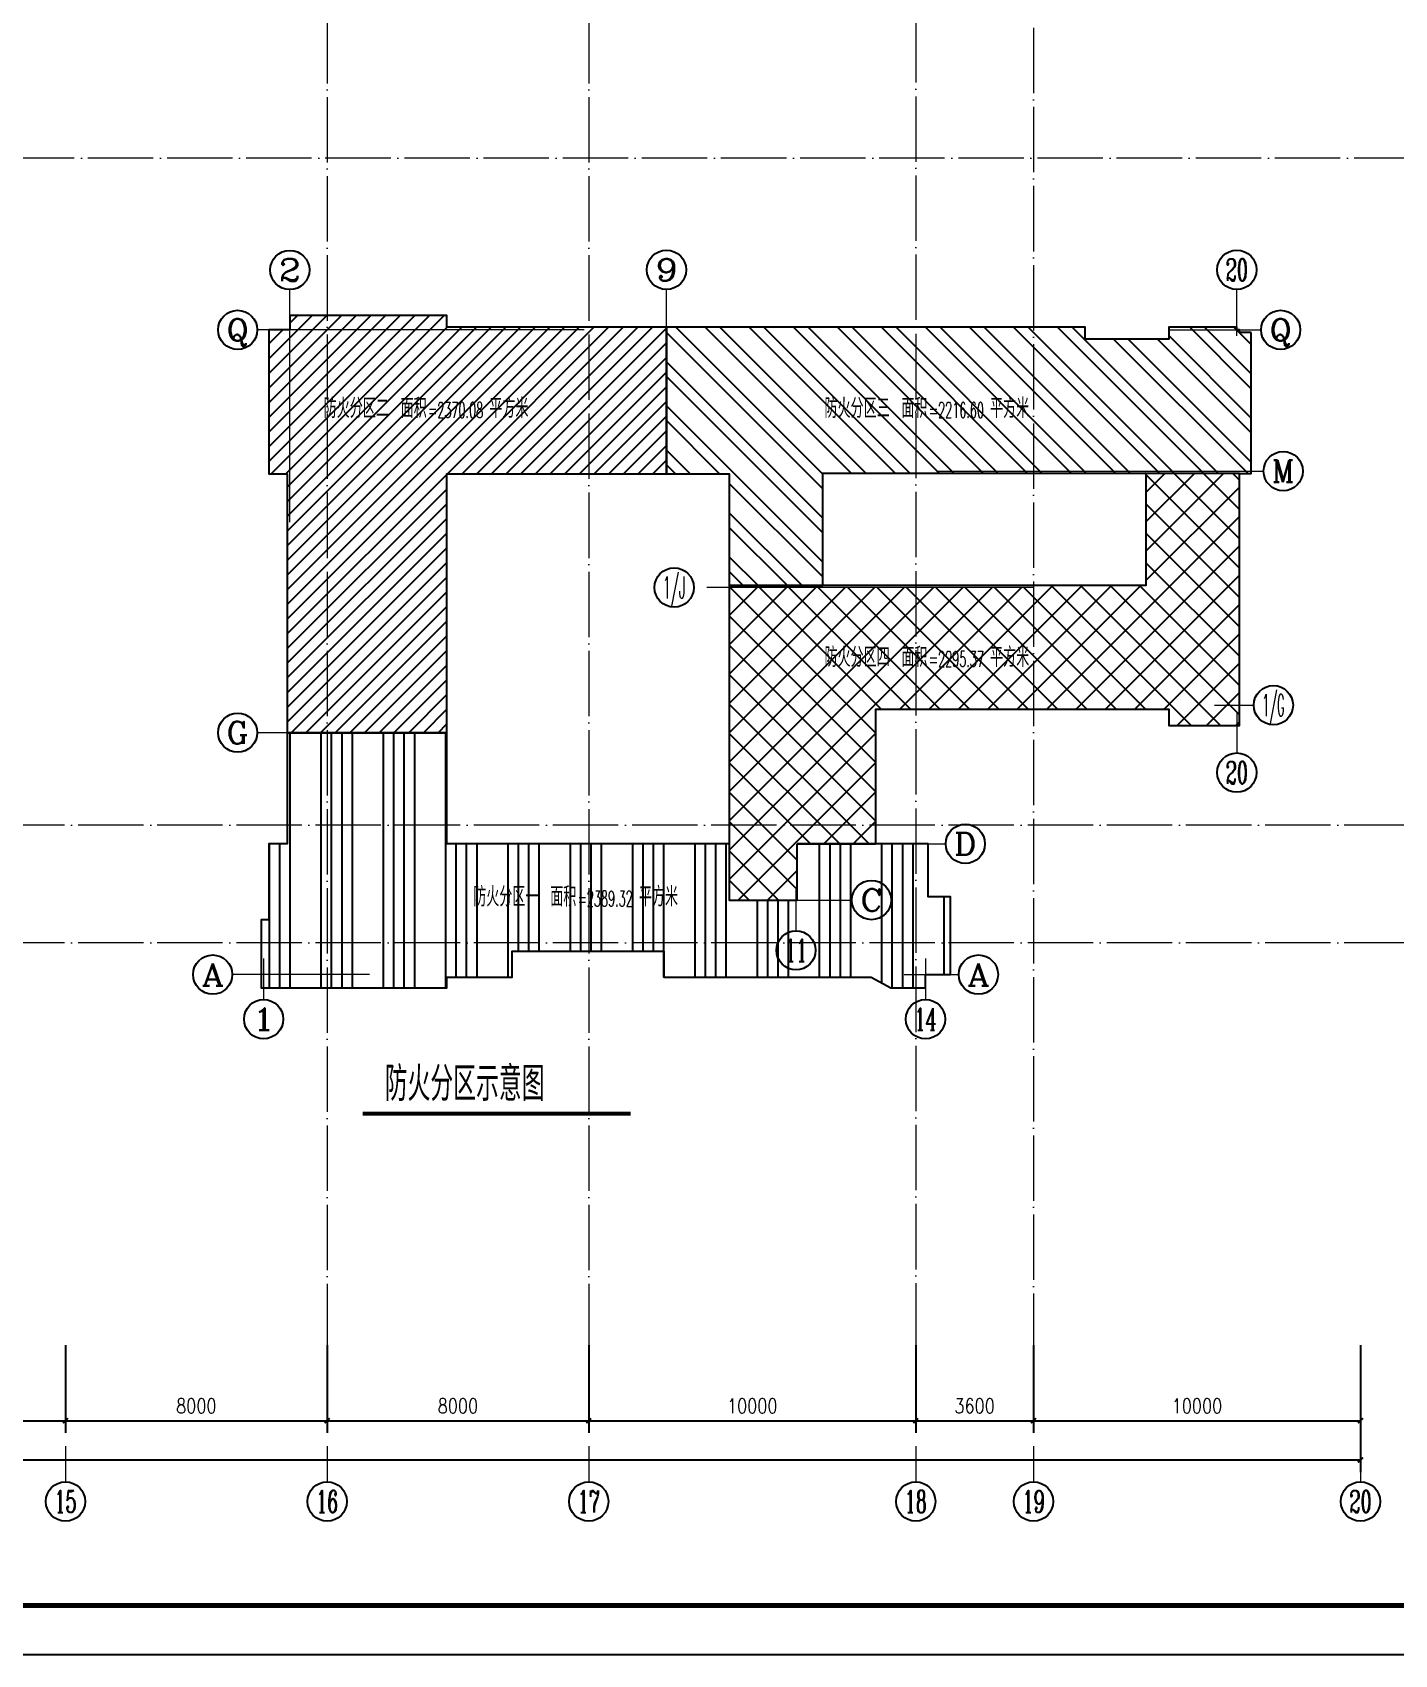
# Model space of a CAD drawing. Extents: x 1417642 to 3570900, y 124798 to 1191112.
# Drawn here: x 1547999 to 1589652, y 252448 to 302065 of the extents above; entities that cross this region are included whole.
import ezdxf
from ezdxf.enums import TextEntityAlignment as Align

# ---------------------------------------------------------------- set-up
doc = ezdxf.new("R2010")
doc.units = 0
doc.header["$LTSCALE"] = 1000
doc.header["$MEASUREMENT"] = 0
doc.linetypes.add('DOTE', pattern=[2.42, 2, -0.2, 0.02, -0.2])
doc.layers.get('0').update_dxf_attribs({"linetype": 'CONTINUOUS'})
doc.layers.get('Defpoints').update_dxf_attribs({"linetype": 'CONTINUOUS'})
for name, color, linetype in [('AXIS', 3, 'CONTINUOUS'), ('AXIS_TEXT', 7, 'CONTINUOUS'), ('DOTE', 1, 'DOTE'), ('PUB_TEXT', 40, 'CONTINUOUS'), ('PUB_TITLE', 4, 'CONTINUOUS'), ('WINDOW', 2, 'CONTINUOUS'), ('屋面轮廓', 101, 'CONTINUOUS')]:
    doc.layers.add(name, color=color, linetype=linetype)
doc.styles.add('_TCH_AXIS', font='COMPLEX', dxfattribs={"bigfont": 'GBCBIG'})
doc.styles.add('_Z', font='ROMANS', dxfattribs={"width": 0.7, "bigfont": 'Z'})
doc.styles.add('DIM_FONT', font='SIMPLEX.shx', dxfattribs={"width": 0.8})
doc.styles.add('Z', font='ROMANS', dxfattribs={"width": 0.7, "bigfont": 'Z'})
doc.dimstyles.new('DIMN150', dxfattribs={"dimscale": 1.5, "dimtxt": 300, "dimasz": 100, "dimexe": 250, "dimexo": 300, "dimgap": 150, "dimtad": 1, "dimdec": 0, "dimzin": 0, "dimdsep": 46, "dimtxsty": 'DIM_FONT', "dimblk": 'ARCHTICK', "dimcen": 0.09, "dimdle": 1.5, "dimclrt": 7, "dimazin": 2, "dimtfac": 1, "dimtdec": 0, "dimtix": 1, "dimtmove": 2, "dimatfit": 3, "dimldrblk": 'ARCHTICK', "dimfxl": 1, "dimtolj": 1, "dimtzin": 0, "dimarcsym": 0})

# ---------------------------------------------------------------- blocks, each defined once
blk = doc.blocks.new('_ArchTick')
at = {"color": 0, "linetype": 'ByBlock', "const_width": 0.4}
blk.add_lwpolyline([(-0.5, -0.5), (0.5, 0.5)], dxfattribs=at)
blk = doc.blocks.new('*D1190')
at = {"layer": 'AXIS', "color": 0, "lineweight": -2}
for p, q in [((1439810, 260924), (1439810, 258027)), ((1588610, 260924), (1588610, 258027)), ((1439808, 258402), (1588613, 258402))]:
    blk.add_line(p, q, dxfattribs=at)
at = {"layer": 'Defpoints', "color": 0}
for p in [(1439810, 261374), (1588610, 261374), (1588610, 258402)]:
    blk.add_point(p, dxfattribs=at)
at = {"layer": 'AXIS', "color": 0, "lineweight": -2, "xscale": 150, "yscale": 150, "zscale": 150, "rotation": 180}
blk.add_blockref('_ArchTick', (1439810, 258402), dxfattribs=at)
at = {"layer": 'AXIS', "color": 0, "lineweight": -2, "xscale": 150, "yscale": 150, "zscale": 150}
blk.add_blockref('_ArchTick', (1588610, 258402), dxfattribs=at)
at = {"layer": 'AXIS', "color": 7, "insert": (1514210, 258852), "char_height": 450, "attachment_point": 5, "style": 'DIM_FONT'}
blk.add_mtext('\\A1;148800', dxfattribs=at)
blk = doc.blocks.new('*D1204')
at = {"layer": 'AXIS', "color": 0, "lineweight": -2}
for p, q in [((1541010, 261908), (1541010, 259227)), ((1549010, 261908), (1549010, 259227)), ((1541008, 259602), (1549013, 259602))]:
    blk.add_line(p, q, dxfattribs=at)
at = {"layer": 'Defpoints', "color": 0}
for p in [(1541010, 262358), (1549010, 262358), (1549010, 259602)]:
    blk.add_point(p, dxfattribs=at)
at = {"layer": 'AXIS', "color": 0, "lineweight": -2, "xscale": 150, "yscale": 150, "zscale": 150, "rotation": 180}
blk.add_blockref('_ArchTick', (1541010, 259602), dxfattribs=at)
at = {"layer": 'AXIS', "color": 0, "lineweight": -2, "xscale": 150, "yscale": 150, "zscale": 150}
blk.add_blockref('_ArchTick', (1549010, 259602), dxfattribs=at)
at = {"layer": 'AXIS', "color": 7, "insert": (1545010, 260052), "char_height": 450, "attachment_point": 5, "style": 'DIM_FONT'}
blk.add_mtext('\\A1;8000', dxfattribs=at)
blk = doc.blocks.new('*D1205')
at = {"layer": 'AXIS', "color": 0, "lineweight": -2}
for p, q in [((1549010, 261908), (1549010, 259227)), ((1557010, 261908), (1557010, 259227)), ((1549008, 259602), (1557013, 259602))]:
    blk.add_line(p, q, dxfattribs=at)
at = {"layer": 'Defpoints', "color": 0}
for p in [(1549010, 262358), (1557010, 262358), (1557010, 259602)]:
    blk.add_point(p, dxfattribs=at)
at = {"layer": 'AXIS', "color": 0, "lineweight": -2, "xscale": 150, "yscale": 150, "zscale": 150, "rotation": 180}
blk.add_blockref('_ArchTick', (1549010, 259602), dxfattribs=at)
at = {"layer": 'AXIS', "color": 0, "lineweight": -2, "xscale": 150, "yscale": 150, "zscale": 150}
blk.add_blockref('_ArchTick', (1557010, 259602), dxfattribs=at)
at = {"layer": 'AXIS', "color": 7, "insert": (1553010, 260052), "char_height": 450, "attachment_point": 5, "style": 'DIM_FONT'}
blk.add_mtext('\\A1;8000', dxfattribs=at)
blk = doc.blocks.new('*D1206')
at = {"layer": 'AXIS', "color": 0, "lineweight": -2}
for p, q in [((1557010, 261908), (1557010, 259227)), ((1565010, 261908), (1565010, 259227)), ((1557008, 259602), (1565013, 259602))]:
    blk.add_line(p, q, dxfattribs=at)
at = {"layer": 'Defpoints', "color": 0}
for p in [(1557010, 262358), (1565010, 262358), (1565010, 259602)]:
    blk.add_point(p, dxfattribs=at)
at = {"layer": 'AXIS', "color": 0, "lineweight": -2, "xscale": 150, "yscale": 150, "zscale": 150, "rotation": 180}
blk.add_blockref('_ArchTick', (1557010, 259602), dxfattribs=at)
at = {"layer": 'AXIS', "color": 0, "lineweight": -2, "xscale": 150, "yscale": 150, "zscale": 150}
blk.add_blockref('_ArchTick', (1565010, 259602), dxfattribs=at)
at = {"layer": 'AXIS', "color": 7, "insert": (1561010, 260052), "char_height": 450, "attachment_point": 5, "style": 'DIM_FONT'}
blk.add_mtext('\\A1;8000', dxfattribs=at)
blk = doc.blocks.new('*D1207')
at = {"layer": 'AXIS', "color": 0, "lineweight": -2}
for p, q in [((1565010, 261908), (1565010, 259227)), ((1575010, 261908), (1575010, 259227)), ((1565008, 259602), (1575013, 259602))]:
    blk.add_line(p, q, dxfattribs=at)
at = {"layer": 'Defpoints', "color": 0}
for p in [(1565010, 262358), (1575010, 262358), (1575010, 259602)]:
    blk.add_point(p, dxfattribs=at)
at = {"layer": 'AXIS', "color": 0, "lineweight": -2, "xscale": 150, "yscale": 150, "zscale": 150, "rotation": 180}
blk.add_blockref('_ArchTick', (1565010, 259602), dxfattribs=at)
at = {"layer": 'AXIS', "color": 0, "lineweight": -2, "xscale": 150, "yscale": 150, "zscale": 150}
blk.add_blockref('_ArchTick', (1575010, 259602), dxfattribs=at)
at = {"layer": 'AXIS', "color": 7, "insert": (1570010, 260052), "char_height": 450, "attachment_point": 5, "style": 'DIM_FONT'}
blk.add_mtext('\\A1;10000', dxfattribs=at)
blk = doc.blocks.new('*D1208')
at = {"layer": 'AXIS', "color": 0, "lineweight": -2}
for p, q in [((1575010, 261908), (1575010, 259227)), ((1578610, 261908), (1578610, 259227)), ((1575008, 259602), (1578613, 259602))]:
    blk.add_line(p, q, dxfattribs=at)
at = {"layer": 'Defpoints', "color": 0}
for p in [(1575010, 262358), (1578610, 262358), (1578610, 259602)]:
    blk.add_point(p, dxfattribs=at)
at = {"layer": 'AXIS', "color": 0, "lineweight": -2, "xscale": 150, "yscale": 150, "zscale": 150, "rotation": 180}
blk.add_blockref('_ArchTick', (1575010, 259602), dxfattribs=at)
at = {"layer": 'AXIS', "color": 0, "lineweight": -2, "xscale": 150, "yscale": 150, "zscale": 150}
blk.add_blockref('_ArchTick', (1578610, 259602), dxfattribs=at)
at = {"layer": 'AXIS', "color": 7, "insert": (1576810, 260052), "char_height": 450, "attachment_point": 5, "style": 'DIM_FONT'}
blk.add_mtext('\\A1;3600', dxfattribs=at)
blk = doc.blocks.new('*D1209')
at = {"layer": 'AXIS', "color": 0, "lineweight": -2}
for p, q in [((1578610, 261908), (1578610, 259227)), ((1588610, 261908), (1588610, 259227)), ((1578608, 259602), (1588613, 259602))]:
    blk.add_line(p, q, dxfattribs=at)
at = {"layer": 'Defpoints', "color": 0}
for p in [(1578610, 262358), (1588610, 262358), (1588610, 259602)]:
    blk.add_point(p, dxfattribs=at)
at = {"layer": 'AXIS', "color": 0, "lineweight": -2, "xscale": 150, "yscale": 150, "zscale": 150, "rotation": 180}
blk.add_blockref('_ArchTick', (1578610, 259602), dxfattribs=at)
at = {"layer": 'AXIS', "color": 0, "lineweight": -2, "xscale": 150, "yscale": 150, "zscale": 150}
blk.add_blockref('_ArchTick', (1588610, 259602), dxfattribs=at)
at = {"layer": 'AXIS', "color": 7, "insert": (1583610, 260052), "char_height": 450, "attachment_point": 5, "style": 'DIM_FONT'}
blk.add_mtext('\\A1;10000', dxfattribs=at)

msp = doc.modelspace()

# ---------------------------------------------------------------- hatches: boundary and pattern name
at = {"layer": '屋面轮廓'}
h = msp.add_hatch(dxfattribs=at)
h.set_pattern_fill('ANSI31', color=256, scale=200)
h.set_pattern_definition([(45, (1269174.62, 290707.13), (-224.5064, 224.5064), [])])
h.paths.add_polyline_path([(1567388, 293046.8), (1560668, 293046.8), (1560668, 293406.8), (1555868, 293406.8), (1555868, 292966.8), (1555228, 292966.8), (1555228, 288566.8), (1555788, 288566.8), (1555788, 280646.8), (1560668.1, 280646.8), (1560668, 288566.8), (1567388, 288566.8)])
h = msp.add_hatch(dxfattribs=at)
h.set_pattern_fill('ANSI32', color=256, scale=200, angle=90)
h.set_pattern_definition([(135, (1269174.6, 290707.1), (-673.5192, -673.5192), []), (135, (1269174.6, 291156.1), (-673.5192, -673.5192), [])])
h.paths.add_polyline_path([(1585268, 292886.8), (1584908, 292886.8), (1584908, 292966.8), (1584828, 292966.8), (1584828, 293046.8), (1582748, 293046.8), (1582748, 292686.8), (1580188, 292686.8), (1580188, 293046.8), (1567388, 293046.8), (1567388, 288566.8), (1569308, 288566.8), (1569308, 285146.8), (1572168, 285146.8), (1572168, 288586.8), (1582048, 288586.8), (1584908, 288571), (1585268, 288571)])
h = msp.add_hatch(dxfattribs=at)
h.set_pattern_fill('ANSI37', color=256, scale=400)
h.set_pattern_definition([(45, (0, 0), (-449.0128, 449.0128), []), (135, (0, 0), (-449.0128, -449.0128), [])])
h.paths.add_polyline_path([(1573788, 277817), (1569308, 277817), (1569308, 277246.8), (1569308, 275526.8), (1571348, 275526.8), (1571388, 275526.8), (1571388, 277246.8), (1573788, 277246.8)])
h.paths.add_polyline_path([(1573788, 281366.8), (1575010.3, 281366.8), (1575010.3, 285086.8), (1569308, 285086.8), (1569308, 277817), (1573788, 277817)])
h.paths.add_polyline_path([(1578610.3, 285086.8), (1575010.3, 285086.8), (1575010.3, 281366.8), (1578610.3, 281366.8)])
h.paths.add_polyline_path([(1584908, 285817), (1582048, 285817), (1582048, 285146.8), (1578610.3, 285146.8), (1578610.3, 281366.8), (1582748, 281366.8), (1582748, 280866.8), (1584908, 280866.8)])
h.paths.add_polyline_path([(1584908, 288571), (1582048, 288586.8), (1582048, 285817), (1584908, 285817)])
h.paths.add_polyline_path([(1574478.7, 282547.8), (1575510.1, 282547.8), (1575510.1, 283369.9), (1574478.7, 283369.9)], flags=9)
h.paths.add_polyline_path([(1572124, 282513.6), (1574403.6, 282513.6), (1574403.6, 283399.4), (1572124, 283399.4)], flags=24)
h.paths.add_polyline_path([(1577173.5, 282513.6), (1578656, 282513.6), (1578656, 283399.4), (1577173.5, 283399.4)], flags=9)
h.paths.add_polyline_path([(1575340.7, 282536.5), (1577296.7, 282536.5), (1577296.7, 283256.5), (1575340.7, 283256.5)], flags=24)
h = msp.add_hatch(dxfattribs=at)
h.set_pattern_fill('ANSI34', color=256, scale=200, angle=45)
h.set_pattern_definition([(90, (1269174.6, 290707.1), (-1905, 2e-13), []), (90, (1269492.1, 291024.6), (-1905, 2e-13), []), (90, (1269809.6, 291342.1), (-1905, 2e-13), []), (90, (1270127.1, 291659.6), (-1905, 2e-13), [])])
h.paths.add_polyline_path([(1569308, 275526.8), (1569308, 277246.8), (1560668.1, 277246.8), (1560668.1, 280646.8), (1555788, 280646.8), (1555788, 277246.8), (1555228, 277246.8), (1555228, 274922.8), (1554988, 274922.8), (1554988, 272846.8), (1560668, 272846.8), (1560668, 273166.8), (1562668, 273166.8), (1562668, 273966.8), (1567308, 273966.8), (1567308, 273166.8), (1573648, 273166.8), (1574248, 272846.8), (1575308, 272846.8), (1575308, 273246.8), (1576068, 273246.8), (1576068, 275626.8), (1575388, 275626.8), (1575388, 277246.8), (1573788, 277246.8), (1571388, 277246.8), (1571388, 275526.8)])

# ---------------------------------------------------------------- linework, layer by layer
at = {"layer": 'AXIS', "lineweight": 0}
for p, q in [((1555868, 287081), (1555868, 294199.2)), ((1567388, 292780.3), (1567388, 294204)), ((1584828, 292780.3), (1584828, 294204)), ((1564873.7, 292966.8), (1554873.7, 292966.8)), ((1582748, 292966.8), (1585569.3, 292966.8)), ((1575648.7, 288646.8), (1585648.7, 288646.8)), ((1578621, 285086.8), (1568621, 285086.8)), ((1584146.8, 281486.8), (1585346.8, 281486.8)), ((1584828, 281250.4), (1584828, 280025.6)), ((1558228.1, 280646.8), (1554873.7, 280646.8)), ((1574259, 277246.8), (1575926.8, 277246.8)), ((1571348, 275845.3), (1571348, 274589)), ((1571388, 275526.8), (1573055.9, 275526.8)), ((1555068, 273740.2), (1555068, 272484)), ((1575308, 273740.2), (1575308, 272484)), ((1558308.1, 273246.8), (1554110.6, 273246.8)), ((1574658.6, 273246.8), (1576326.5, 273246.8)), ((1549010.3, 258827), (1549010.3, 257730.5)), ((1557010.3, 258827), (1557010.3, 257730.5)), ((1565010.3, 258827), (1565010.3, 257730.5)), ((1575010.3, 258827), (1575010.3, 257730.5)), ((1578610.3, 258827), (1578610.3, 257730.5)), ((1588610.3, 258827), (1588610.3, 257730.5))]:
    msp.add_line(p, q, dxfattribs=at)
at = {"layer": 'AXIS', "linetype": 'Continuous', "const_width": 120}
msp.add_lwpolyline([(1558092.7, 268992.6), (1566292.8, 268992.6)], dxfattribs=at)
at = {"layer": 'AXIS'}
for centre in [(1555868, 294799.2), (1567388, 294804), (1584828, 294804), (1554273.7, 292966.8), (1586169.3, 292966.8), (1586248.7, 288646.8), (1567621, 285086.8), (1585946.8, 281486.8), (1554273.7, 280646.8), (1584828, 279425.6), (1576526.8, 277246.8), (1573655.9, 275526.8), (1571348, 273989), (1553510.6, 273246.8), (1576926.5, 273246.8), (1555068, 271884), (1575308, 271884), (1549010.3, 257130.5), (1557010.3, 257130.5), (1565010.3, 257130.5), (1575010.3, 257130.5), (1578610.3, 257130.5), (1588610.3, 257130.5)]:
    msp.add_circle(centre, 600, dxfattribs=at)
at = {"layer": 'DOTE', "lineweight": 0}
for points in [[(1557010.3, 370268.3), (1557010.3, 259645.1)], [(1565010.3, 370268.3), (1565010.3, 259645.1)], [(1575010.3, 370290.5), (1575010.3, 259645.1)], [(1578610.3, 369968.3), (1578610.3, 259645.1)], [(1597673.8, 298217), (1501410.3, 298217)], [(1597373.8, 277817), (1432083.9, 277817)], [(1597373.8, 274217), (1432083.9, 274217)]]:
    msp.add_lwpolyline(points, dxfattribs=at)
at = {"layer": 'PUB_TITLE'}
msp.add_lwpolyline([(1417642.3, 252448.4), (1618342.3, 252448.4), (1618342.3, 378598.4), (1417642.3, 378598.4)], close=True, dxfattribs=at)
at = {"layer": 'PUB_TITLE', "const_width": 150}
msp.add_lwpolyline([(1421392.3, 253948.4), (1616842.3, 253948.4), (1616842.3, 377098.4), (1421392.3, 377098.4)], close=True, dxfattribs=at)
at = {"layer": '屋面轮廓'}
for p, q in [((1567388, 288566.8), (1567388, 293046.8)), ((1582048, 288586.8), (1584908, 288571)), ((1572168, 285146.8), (1569308, 285146.8)), ((1560668.1, 280646.8), (1555788, 280646.8)), ((1571388, 277246.8), (1573768, 277246.8))]:
    msp.add_line(p, q, dxfattribs=at)
for points in [[(1567388, 293046.8), (1560668, 293046.8), (1560668, 293406.8), (1555868, 293406.8), (1555868, 292966.8), (1555228, 292966.8), (1555228, 288566.8), (1555788, 288566.8), (1555788, 280646.8), (1560668.1, 280646.8), (1560668, 288566.8), (1567388, 288566.8)], [(1585268, 292886.8), (1584908, 292886.8), (1584908, 292966.8), (1584828, 292966.8), (1584828, 293046.8), (1582748, 293046.8), (1582748, 292686.8), (1580188, 292686.8), (1580188, 293046.8), (1567388, 293046.8), (1567388, 288566.8), (1569308, 288566.8), (1569308, 285146.8), (1572168, 285146.8), (1572168, 288586.8), (1582048, 288586.8), (1584908, 288571), (1585268, 288571)]]:
    msp.add_lwpolyline(points, close=True, dxfattribs=at)
msp.add_lwpolyline([(1571388, 277246.8), (1573788, 277246.8), (1573788, 281366.8), (1582748, 281366.8), (1582748, 280866.8), (1584908, 280866.8), (1584908, 288571), (1582048, 288586.8), (1582048, 285146.8), (1573514.2, 285146.8), (1573514.2, 285146.8, -0.006946), (1573132.6, 285146.8), (1573132.6, 285146.8), (1572168, 285146.8), (1569308, 285146.8), (1569308, 277246.8)], format="xyb", dxfattribs=at)
for points in [[(1569308, 277246.8), (1560668.1, 277246.8), (1560668.1, 280646.8), (1555788, 280646.8), (1555788, 277246.8), (1555228, 277246.8), (1555228, 274922.8), (1554988, 274922.8), (1554988, 272846.8), (1555868, 272846.8), (1555868, 272846.8), (1560668, 272846.8), (1560668, 273166.8), (1562668, 273166.8), (1562668, 273966.8), (1567308, 273966.8), (1567308, 273166.8), (1573648, 273166.8), (1574248, 272846.8), (1575308, 272846.8), (1575308, 273246.8), (1576068, 273246.8), (1576068, 275626.8), (1575388, 275626.8), (1575388, 277246.8), (1573788, 277246.8), (1573788, 277246.8), (1571388, 277246.8)], [(1569308, 277246.8), (1569308, 277246.8), (1569308, 275526.8), (1571348, 275526.8), (1571388, 275526.8), (1571388, 277246.8)]]:
    msp.add_lwpolyline(points, dxfattribs=at)

# ---------------------------------------------------------------- texts
at = {"layer": 'AXIS_TEXT', "style": '_TCH_AXIS'}
for s, height, width, p, p2 in [('2', 678.8, 1.5, (1555528.6, 294459.8), (1556207.4, 294459.8)), ('9', 678.8, 1.5, (1567048.6, 294464.6), (1567727.4, 294464.6)), ('20', 678.82, 0.617647, (1584488.6, 294464.6), (1585167.4, 294464.6)), ('Q', 678.8, 1.3125, (1553934.3, 292627.4), (1554613.1, 292627.4)), ('Q', 678.8, 1.3125, (1585829.9, 292627.4), (1586508.7, 292627.4)), ('1/J', 678.82, 0.4375, (1567281.6, 284747.4), (1567960.4, 284747.4)), ('1/G', 678.82, 0.381818, (1585607.4, 281147.4), (1586286.2, 281147.4)), ('G', 678.8, 1.166667, (1553934.3, 280307.4), (1554613.1, 280307.4)), ('20', 678.82, 0.617647, (1584488.6, 279086.1), (1585167.4, 279086.1)), ('D', 678.8, 1.235294, (1576187.4, 276907.4), (1576866.2, 276907.4)), ('C', 678.8, 1.4, (1573316.4, 275187.4), (1573995.3, 275187.4)), ('11', 678.82, 0.875, (1571008.6, 273649.6), (1571687.4, 273649.6)), ('A', 678.8, 1.166667, (1553171.2, 272907.4), (1553850, 272907.4)), ('A', 678.8, 1.166667, (1576587.1, 272907.4), (1577265.9, 272907.4)), ('1', 678.8, 2.333333, (1554728.6, 271544.6), (1555407.4, 271544.6)), ('14', 678.82, 0.677419, (1574968.6, 271544.6), (1575647.4, 271544.6)), ('15', 678.82, 0.724138, (1548670.9, 256791), (1549349.7, 256791)), ('16', 678.82, 0.724138, (1556670.9, 256791), (1557349.7, 256791)), ('17', 678.82, 0.724138, (1564670.9, 256791), (1565349.7, 256791)), ('18', 678.82, 0.724138, (1574670.9, 256791), (1575349.7, 256791)), ('19', 678.82, 0.724138, (1578270.9, 256791), (1578949.7, 256791)), ('20', 678.82, 0.617647, (1588270.9, 256791), (1588949.7, 256791))]:
    msp.add_text(s, height=height, dxfattribs=dict(at, width=width)).set_placement(p, p2, align=Align.FIT)
msp.add_text('M', height=678.8, dxfattribs=at).set_placement((1585909.3, 288307.4), (1586588.1, 288307.4), align=Align.FIT)
at = {"layer": 'PUB_TEXT', "style": 'Z'}
for s, height, width, p in [('防火分区二', 600, 0.7, (1556903.9, 290271.8)), ('面积', 600, 0.7, (1559257.9, 290271.8)), ('平方米', 600, 0.7, (1561969.9, 290271.8)), ('防火分区三', 600, 0.7, (1572218.7, 290271.8)), ('面积', 600, 0.7, (1574572.7, 290271.8)), ('平方米', 600, 0.7, (1577284.7, 290271.8)), ('=2370.08', 480, 0.525, (1560097.9, 290271.8)), ('=2216.60', 480, 0.525, (1575412.7, 290271.8)), ('防火分区四', 600, 0.7, (1572218.7, 282656.5)), ('面积', 600, 0.7, (1574572.7, 282656.5)), ('平方米', 600, 0.7, (1577284.7, 282656.5)), ('=2295.37', 480, 0.525, (1575412.7, 282656.5)), ('防火分区一', 600, 0.7, (1561477.4, 275330.2)), ('面积', 600, 0.7, (1563831.4, 275330.2)), ('平方米', 600, 0.7, (1566543.4, 275330.2)), ('=2389.32', 480, 0.525, (1564671.4, 275330.2))]:
    msp.add_text(s, height=height, dxfattribs=dict(at, width=width)).set_placement(p)
at = {"layer": 'WINDOW', "linetype": 'Continuous', "style": '_Z', "width": 0.7}
msp.add_text('防火分区示意图', height=1050, dxfattribs=at).set_placement((1558770.3, 269382.1, 0))

# ---------------------------------------------------------------- dimensions: what is measured, and where the dimension line sits
at = {"layer": 'AXIS'}
for p1, p2, distance, picture, middle in [((1541010.3, 262358.1), (1549010.3, 262358.1), -2756.1, '*D1204', (1545010.3, 260052)), ((1549010.3, 262358.1), (1557010.3, 262358.1), -2756.1, '*D1205', (1553010.3, 260052)), ((1557010.3, 262358.1), (1565010.3, 262358.1), -2756.1, '*D1206', (1561010.3, 260052)), ((1565010.3, 262358.1), (1575010.3, 262358.1), -2756.1, '*D1207', (1570010.3, 260052)), ((1575010.3, 262358.1), (1578610.3, 262358.1), -2756.1, '*D1208', (1576810.3, 260052)), ((1578610.3, 262358.1), (1588610.3, 262358.1), -2756.1, '*D1209', (1583610.3, 260052)), ((1439810.3, 261374.2), (1588610.3, 261374.2), -2972.2, '*D1190', (1514210.3, 258852))]:
    dim = msp.add_aligned_dim(p1=p1, p2=p2, distance=distance, dimstyle='DIMN150', dxfattribs=at)
    dim.commit()
    dim.dimension.update_dxf_attribs({"geometry": picture, "text_midpoint": middle})

doc.saveas('drawing.dxf')
